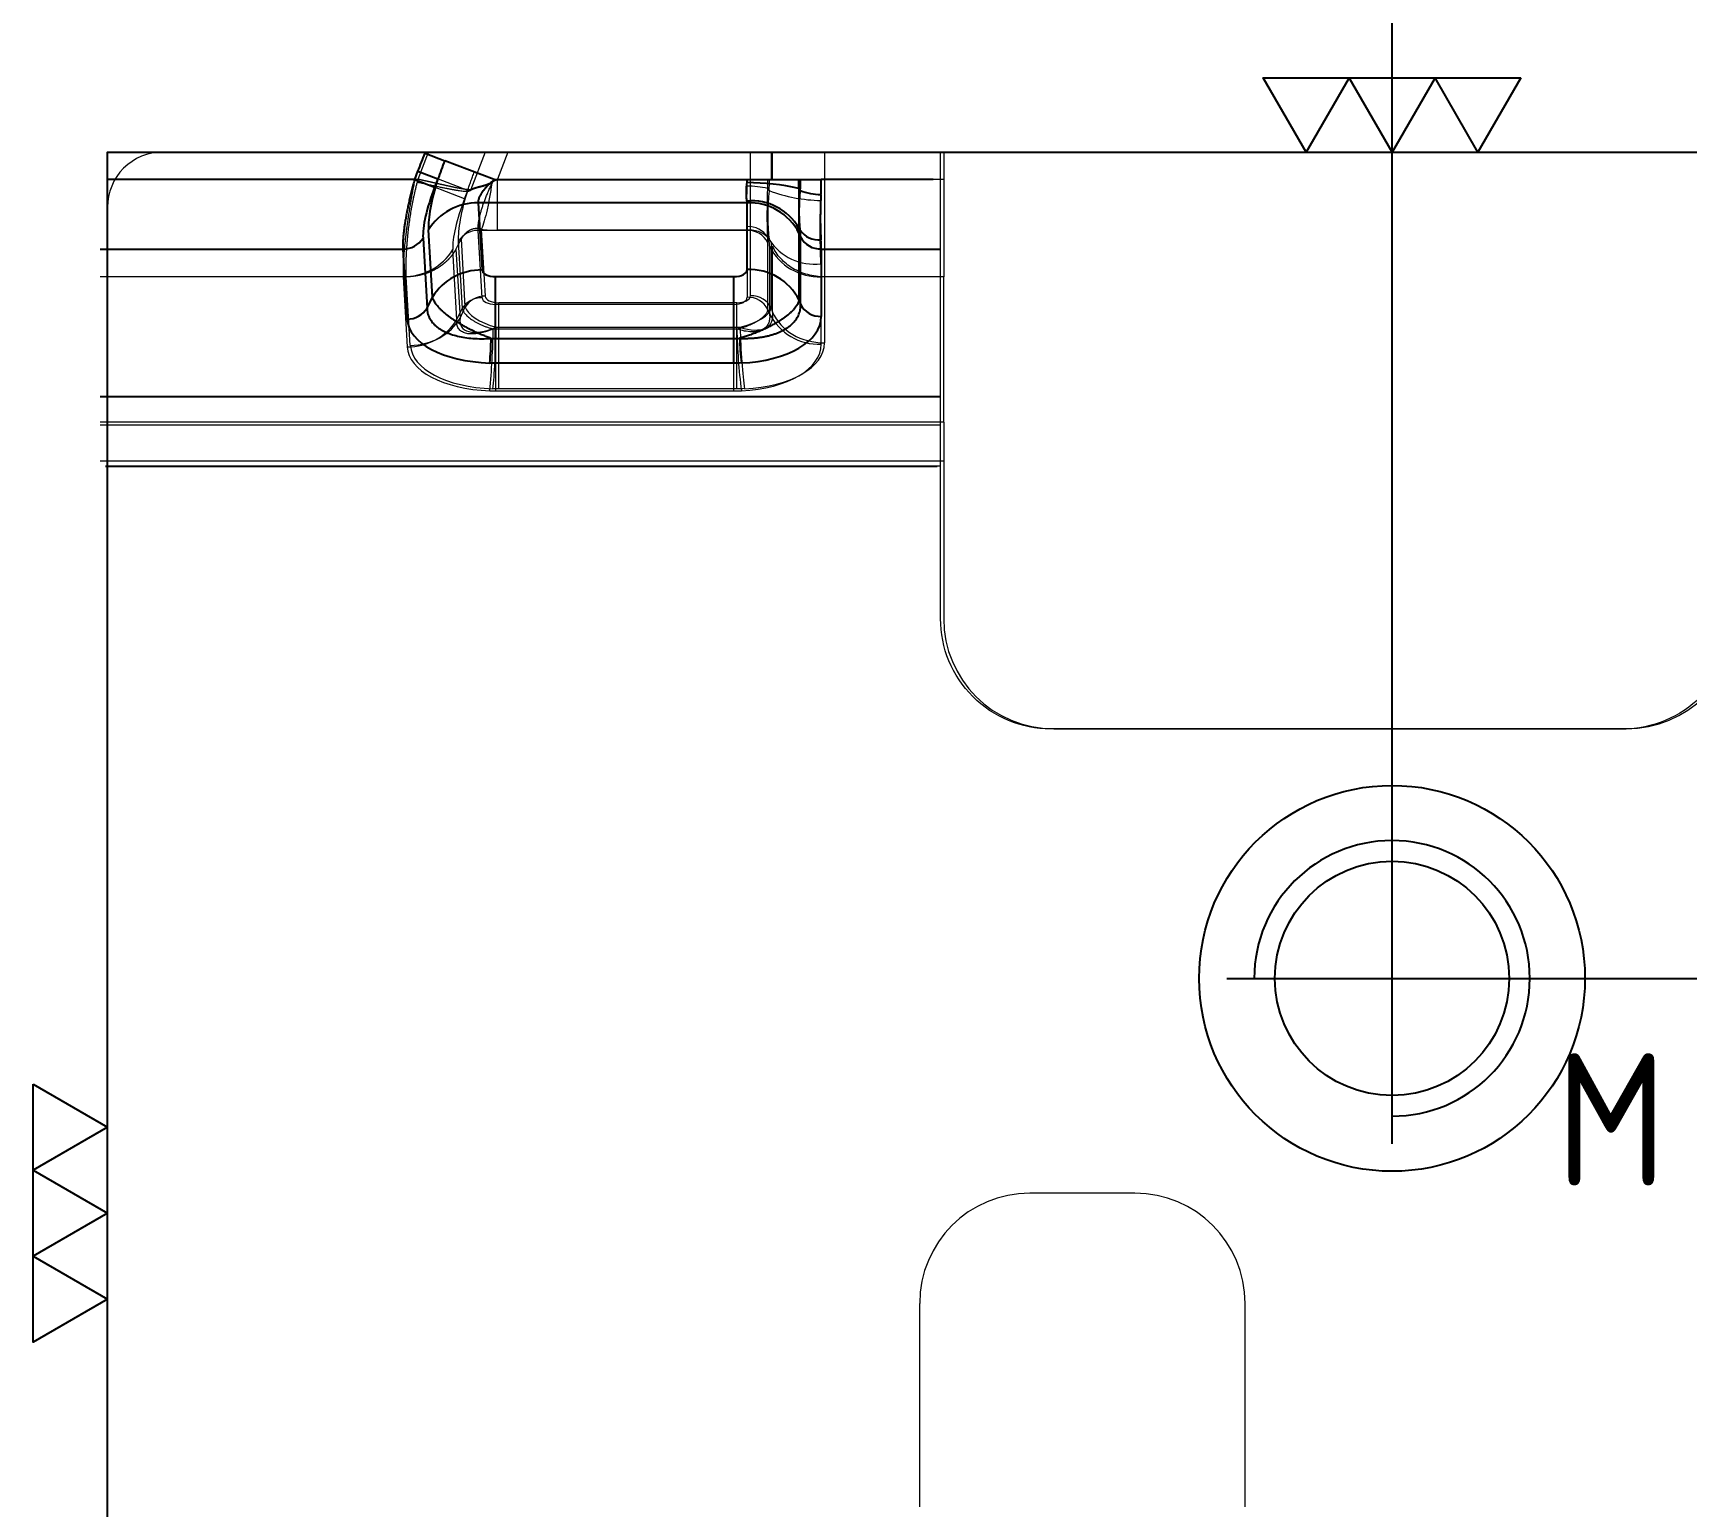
# Model space of a CAD drawing. Header units: millimetres. Extents: x 117382 to 126876, y -1151 to 1280.
# Drawn here: x 126480.3 to 126540.4, y 842.2 to 895.7 of the extents above; entities that cross this region are included whole.
import ezdxf
from ezdxf.enums import TextEntityAlignment as Align

# ---------------------------------------------------------------- set-up
doc = ezdxf.new("R2010")
doc.units = ezdxf.units.MM
doc.linetypes.add('CENTER', pattern=[0])
doc.linetypes.add('HIDDEN', pattern=[0])
for name, color, linetype in [('DIE_P', 2, 'Continuous'), ('DIM', 4, 'Continuous'), ('PRESS', 3, 'Continuous'), ('TEXT', 4, 'Continuous')]:
    doc.layers.add(name, color=color, linetype=linetype)
doc.styles.add('gbenor', font='gbenor.shx', dxfattribs={"bigfont": 'gbcbig.shx'})
doc.styles.get("Standard").update_dxf_attribs({"font": 'txt.shx', "width": 0.85, "bigfont": 'ctxt.shx'})
doc.dimstyles.new('T-2-WX', dxfattribs={"dimtxt": 2, "dimasz": 2, "dimexe": 0.5, "dimexo": 0.5, "dimgap": 0.5, "dimtad": 1, "dimtxsty": 'Standard', "dimblk": 'OPEN30', "dimcen": 0, "dimazin": 3, "dimtfac": 1, "dimtmove": 0, "dimatfit": 3, "dimldrblk": 'OPEN30', "dimlwd": -1, "dimlwe": -1})

# ---------------------------------------------------------------- blocks, each defined once
blk = doc.blocks.new('*u7590')
at = {"layer": 'DIE_P', "color": 155, "linetype": 'Continuous', "lineweight": 13}
for p, q in [((-33.455, 19.949), (-33.078, 20.929)), ((-31.025, 20.929), (-31.548, 19.568)), ((-30.204, 20.929), (-30.58, 19.949)), ((-21.401, 19.949), (-21.401, 20.929)), ((-20.649, 20.929), (-20.649, 19.949)), ((-20.592, 19.949), (-20.592, 20.929)), ((-18.713, 20.929), (-18.713, 19.949)), ((-44.72, 19.949), (-33.455, 19.949)), ((-30.58, 19.949), (-21.401, 19.949)), ((-30.58, 18.092), (-30.58, 19.949)), ((-18.707, 19.949), (-14.385, 19.949)), ((-31.165, 18.125), (-31.023, 15.704)), ((-21.401, 18.092), (-30.58, 18.092)), ((-21.401, 15.718), (-21.401, 18.092)), ((-32.083, 17.409), (-31.936, 14.904)), ((-31.744, 15.308), (-31.889, 17.776)), ((-20.649, 17.647), (-20.649, 15.273)), ((-20.592, 15.118), (-20.592, 17.514)), ((-33.885, 16.403), (-45, 16.403)), ((-33.74, 13.914), (-33.885, 16.403)), ((-18.713, 16.403), (-18.713, 14.006)), ((-14.385, 16.403), (-18.707, 16.403)), ((-31.936, 14.904), (-31.744, 15.308)), ((-30.531, 14.572), (-30.531, 15.465)), ((-30.531, 15.465), (-21.886, 15.465)), ((-21.886, 14.572), (-21.886, 15.465)), ((-20.649, 15.273), (-20.592, 15.118)), ((-30.531, 14.572), (-21.886, 14.572)), ((-30.531, 12.338), (-30.531, 14.572)), ((-21.886, 12.338), (-21.886, 14.572)), ((-21.886, 12.338), (-30.531, 12.338)), ((-14.385, 11.132), (-45, 11.132)), ((-45, 9.725), (-14.385, 9.725))]:
    blk.add_line(p, q, dxfattribs=at)
at = {"layer": 'DIE_P', "color": 2, "linetype": 'Continuous', "lineweight": 13}
for p, q in [((-14.385, 20.929), (-14.385, 19.949)), ((-14.385, 19.949), (-14.385, 16.403)), ((-14.385, 11.132), (-14.385, 16.403)), ((-14.385, 11.132), (-14.385, 9.725)), ((-14.385, 9.725), (-14.385, 4)), ((-10.385, 0), (10.385, 0)), ((-7.45, -16.844), (-11.256, -16.844)), ((-15.256, -28.23), (-15.256, -20.844)), ((-3.45, -28.23), (-3.45, -20.844))]:
    blk.add_line(p, q, dxfattribs=at)
for centre, start, end in [((-10.385, 4), 180, 270), ((10.385, 4), 270, 0), ((-11.256, -20.844), 90, 179.9999), ((-7.45, -20.844), 0, 90)]:
    blk.add_arc(centre, 4, start, end, dxfattribs=at)
at = {"layer": 'DIE_P', "color": 155, "linetype": 'Continuous', "lineweight": 13}
for centre, major_axis, ratio, start_param, end_param in [((-29.848, 21.853), (1.241, 2.03), 0.288266, 3.522333, 3.709201), ((-29.848, 19.996), (3.279, 0.609), 0.550023, 4.199741, 4.386609), ((-31.023, 15.028), (-0.799, -0.047), 0.843913, 4.663059, 5.787486), ((-30.471, 15.742), (0.552, 0.041), 0.496885, 3.134157, 4.565473), ((-21.933, 15.742), (-0.532, 0.034), 0.51772, 1.692095, 3.174254), ((-21.401, 15.042), (0.8, 0), 0.844328, 0.349066, 1.570796), ((-30.471, 15.067), (-1.272, 0.345), 0.391062, 0.197641, 1.560059), ((-21.933, 15.067), (1.281, 0.278), 0.393249, 4.751043, 6.146076), ((-22.224, 15.857), (-1.543, 1.175), 0.475633, 2.196149, 3.591182), ((-18.713, 15.695), (2, 0), 0.844328, 3.490659, 4.712389), ((-33.74, 15.603), (1.997, 0.117), 0.843913, 4.663059, 5.787486), ((-30.094, 15.857), (1.777, 1.283), 0.397014, 2.782773, 4.145191), ((-30.745, 14.031), (0.07, 1.999), 0.055221, 3.708049, 4.989094), ((-21.61, 14.033), (0.092, -1.998), 0.072326, 4.434987, 5.716031), ((-30.094, 14.168), (3.644, 0.268), 0.496885, 3.134157, 4.496575), ((-22.224, 14.168), (-3.51, 0.222), 0.51772, 1.77922, 3.174254)]:
    blk.add_ellipse(centre, major_axis=major_axis, ratio=ratio, start_param=start_param, end_param=end_param, dxfattribs=at)
for points, knots in [([(-33.885, 16.403), (-33.885, 16.409), (-33.886, 16.421), (-33.887, 16.439), (-33.888, 16.457), (-33.888, 16.476), (-33.889, 16.494), (-33.89, 16.513), (-33.89, 16.532), (-33.891, 16.552), (-33.891, 16.571), (-33.892, 16.591), (-33.892, 16.61), (-33.892, 16.63), (-33.893, 16.65), (-33.893, 16.671), (-33.893, 16.691), (-33.893, 16.712), (-33.893, 16.733), (-33.893, 16.754), (-33.893, 16.775), (-33.893, 16.796), (-33.893, 16.818), (-33.893, 16.839), (-33.892, 16.861), (-33.892, 16.883), (-33.892, 16.905), (-33.891, 16.927), (-33.891, 16.95), (-33.89, 16.972), (-33.889, 16.995), (-33.889, 17.018), (-33.888, 17.041), (-33.887, 17.064), (-33.886, 17.087), (-33.885, 17.11), (-33.884, 17.134), (-33.883, 17.157), (-33.882, 17.181), (-33.881, 17.205), (-33.88, 17.229), (-33.879, 17.253), (-33.877, 17.277), (-33.876, 17.302), (-33.875, 17.326), (-33.873, 17.351), (-33.872, 17.376), (-33.87, 17.4), (-33.869, 17.425), (-33.867, 17.45), (-33.865, 17.475), (-33.863, 17.501), (-33.861, 17.526), (-33.86, 17.551), (-33.858, 17.577), (-33.856, 17.603), (-33.853, 17.628), (-33.851, 17.654), (-33.849, 17.68), (-33.847, 17.706), (-33.845, 17.732), (-33.842, 17.758), (-33.84, 17.785), (-33.837, 17.811), (-33.835, 17.837), (-33.832, 17.864), (-33.83, 17.89), (-33.82, 17.985), (-33.802, 18.15), (-33.772, 18.387), (-33.737, 18.623), (-33.708, 18.802), (-33.686, 18.921), (-33.675, 18.982), (-33.664, 19.042), (-33.652, 19.103), (-33.64, 19.164), (-33.627, 19.226), (-33.614, 19.287), (-33.601, 19.348), (-33.588, 19.41), (-33.574, 19.471), (-33.56, 19.533), (-33.545, 19.594), (-33.531, 19.656), (-33.515, 19.717), (-33.5, 19.779), (-33.489, 19.82), (-33.484, 19.84)], [0, 0, 0, 0, 0.008007, 0.016003, 0.023989, 0.031964, 0.039929, 0.047884, 0.055829, 0.063763, 0.071687, 0.0796, 0.087504, 0.095397, 0.10328, 0.111153, 0.119015, 0.126868, 0.13471, 0.142543, 0.150365, 0.158177, 0.16598, 0.173772, 0.181554, 0.189327, 0.197089, 0.204842, 0.212585, 0.220318, 0.228041, 0.235754, 0.243458, 0.251152, 0.258836, 0.26651, 0.274175, 0.28183, 0.289476, 0.297111, 0.304738, 0.312355, 0.319962, 0.32756, 0.335148, 0.342727, 0.350296, 0.357856, 0.365407, 0.372948, 0.38048, 0.388003, 0.395516, 0.40302, 0.410515, 0.418001, 0.425478, 0.432945, 0.440404, 0.447853, 0.455293, 0.462724, 0.470147, 0.47756, 0.484964, 0.492359, 0.499746, 0.507124, 0.571365, 0.634091, 0.695324, 0.755089, 0.7704, 0.785708, 0.801014, 0.816319, 0.831622, 0.846924, 0.862226, 0.877528, 0.892831, 0.908134, 0.923439, 0.938746, 0.954055, 0.969367, 0.984682, 1, 1, 1, 1]), ([(-33.484, 19.84), (-33.482, 19.85), (-33.477, 19.868), (-33.469, 19.896), (-33.462, 19.923), (-33.457, 19.94), (-33.454, 19.949)], [0, 0, 0, 0, 0.258096, 0.510787, 0.758084, 1, 1, 1, 1]), ([(-33.455, 19.949), (-33.449, 19.948), (-33.438, 19.946), (-33.42, 19.942), (-33.403, 19.938), (-33.386, 19.934), (-33.368, 19.93), (-33.351, 19.926), (-33.333, 19.923), (-33.316, 19.919), (-33.299, 19.915), (-33.281, 19.911), (-33.263, 19.907), (-33.246, 19.903), (-33.228, 19.899), (-33.211, 19.895), (-33.193, 19.891), (-33.175, 19.887), (-33.158, 19.883), (-33.14, 19.88), (-33.122, 19.876), (-33.104, 19.872), (-33.087, 19.868), (-33.069, 19.864), (-33.051, 19.86), (-33.033, 19.856), (-33.016, 19.852), (-32.998, 19.848), (-32.98, 19.844), (-32.962, 19.84), (-32.945, 19.836), (-32.927, 19.832), (-32.909, 19.828), (-32.891, 19.824), (-32.874, 19.82), (-32.856, 19.816), (-32.838, 19.812), (-32.821, 19.808), (-32.803, 19.804), (-32.785, 19.8), (-32.768, 19.796), (-32.75, 19.792), (-32.732, 19.788), (-32.715, 19.784), (-32.697, 19.78), (-32.68, 19.776), (-32.662, 19.772), (-32.645, 19.768), (-32.627, 19.764), (-32.61, 19.76), (-32.593, 19.756), (-32.576, 19.753), (-32.558, 19.749), (-32.541, 19.745), (-32.524, 19.741), (-32.507, 19.737), (-32.49, 19.733), (-32.473, 19.73), (-32.456, 19.726), (-32.439, 19.722), (-32.422, 19.719), (-32.406, 19.715), (-32.389, 19.711), (-32.372, 19.708), (-32.356, 19.704), (-32.339, 19.7), (-32.323, 19.697), (-32.307, 19.693), (-32.29, 19.69), (-32.274, 19.687), (-32.258, 19.683), (-32.242, 19.68), (-32.226, 19.676), (-32.211, 19.673), (-32.195, 19.67), (-32.179, 19.666), (-32.164, 19.663), (-32.148, 19.66), (-32.133, 19.657), (-32.118, 19.654), (-32.103, 19.651), (-32.088, 19.648), (-32.073, 19.645), (-32.058, 19.642), (-32.044, 19.639), (-32.029, 19.636), (-32.015, 19.633), (-32, 19.63), (-31.986, 19.628), (-31.972, 19.625), (-31.958, 19.622), (-31.945, 19.62), (-31.931, 19.617), (-31.917, 19.615), (-31.904, 19.612), (-31.891, 19.61), (-31.878, 19.608), (-31.865, 19.605), (-31.852, 19.603), (-31.84, 19.601), (-31.827, 19.599), (-31.815, 19.597), (-31.803, 19.595), (-31.791, 19.593), (-31.779, 19.591), (-31.767, 19.59), (-31.756, 19.588), (-31.745, 19.586), (-31.733, 19.585), (-31.722, 19.583), (-31.712, 19.582), (-31.701, 19.58), (-31.691, 19.579), (-31.681, 19.578), (-31.67, 19.576), (-31.661, 19.575), (-31.651, 19.574), (-31.642, 19.573), (-31.632, 19.572), (-31.623, 19.572), (-31.617, 19.571), (-31.614, 19.571)], [0, 0, 0, 0, 0.00738, 0.014776, 0.022191, 0.029622, 0.037071, 0.044537, 0.05202, 0.059521, 0.067039, 0.074574, 0.082127, 0.089697, 0.097284, 0.104889, 0.112511, 0.12015, 0.127807, 0.135481, 0.143172, 0.15088, 0.158606, 0.16635, 0.17411, 0.181888, 0.189683, 0.197496, 0.205326, 0.213173, 0.221038, 0.22892, 0.236819, 0.244735, 0.252669, 0.260621, 0.268589, 0.276575, 0.284579, 0.292599, 0.300638, 0.308693, 0.316766, 0.324856, 0.332963, 0.341088, 0.34923, 0.35739, 0.365567, 0.373761, 0.381973, 0.390202, 0.398448, 0.406712, 0.414993, 0.423292, 0.431608, 0.439941, 0.448292, 0.45666, 0.465045, 0.473448, 0.481868, 0.490305, 0.49876, 0.507232, 0.515722, 0.524229, 0.532754, 0.541295, 0.549855, 0.558431, 0.567025, 0.575636, 0.584265, 0.592911, 0.601575, 0.610256, 0.618954, 0.62767, 0.636403, 0.645153, 0.653921, 0.662706, 0.671509, 0.680329, 0.689167, 0.698021, 0.706894, 0.715783, 0.724691, 0.733615, 0.742557, 0.751516, 0.760493, 0.769487, 0.778499, 0.787528, 0.796574, 0.805638, 0.814719, 0.823817, 0.832933, 0.842067, 0.851218, 0.860386, 0.869572, 0.878775, 0.887995, 0.897233, 0.906488, 0.915761, 0.925051, 0.934359, 0.943684, 0.953026, 0.962386, 0.971764, 0.981158, 0.99057, 1, 1, 1, 1]), ([(-31.524, 19.583), (-31.52, 19.585), (-31.511, 19.59), (-31.497, 19.598), (-31.481, 19.605), (-31.465, 19.612), (-31.449, 19.619), (-31.431, 19.625), (-31.413, 19.632), (-31.393, 19.639), (-31.373, 19.645), (-31.353, 19.652), (-31.331, 19.658), (-31.309, 19.664), (-31.286, 19.67), (-31.263, 19.676), (-31.242, 19.681), (-31.226, 19.685), (-31.213, 19.689), (-31.2, 19.692), (-31.186, 19.696), (-31.173, 19.699), (-31.16, 19.703), (-31.146, 19.707), (-31.132, 19.71), (-31.118, 19.714), (-31.104, 19.719), (-31.09, 19.723), (-31.076, 19.727), (-31.061, 19.732), (-31.047, 19.736), (-31.032, 19.741), (-31.017, 19.746), (-31.002, 19.751), (-30.987, 19.756), (-30.972, 19.761), (-30.957, 19.766), (-30.942, 19.772), (-30.927, 19.778), (-30.912, 19.783), (-30.896, 19.789), (-30.881, 19.795), (-30.865, 19.801), (-30.849, 19.808), (-30.834, 19.814), (-30.818, 19.821), (-30.802, 19.827), (-30.792, 19.832), (-30.786, 19.834)], [0, 0, 0, 0, 0.030642, 0.061359, 0.092152, 0.123021, 0.153968, 0.184994, 0.216099, 0.247285, 0.278552, 0.309901, 0.341334, 0.372851, 0.404452, 0.43614, 0.467914, 0.484399, 0.500914, 0.517462, 0.534043, 0.55066, 0.567313, 0.584005, 0.600737, 0.61751, 0.634327, 0.651188, 0.668095, 0.68505, 0.702053, 0.719108, 0.736214, 0.753374, 0.770588, 0.787859, 0.805188, 0.822576, 0.840024, 0.857534, 0.875107, 0.892745, 0.910449, 0.92822, 0.946059, 0.963968, 0.981948, 1, 1, 1, 1]), ([(-31.617, 19.514), (-31.616, 19.523), (-31.615, 19.532), (-31.614, 19.551), (-31.614, 19.561), (-31.615, 19.571)], [0, 0, 0, 0, 0.5, 0.5, 1, 1, 1, 1]), ([(-31.531, 19.56), (-31.529, 19.565), (-31.528, 19.57), (-31.526, 19.579), (-31.524, 19.582), (-31.523, 19.586)], [0, 0, 0, 0, 0.59355, 0.59355, 1, 1, 1, 1]), ([(-30.789, 19.787), (-30.811, 19.619), (-30.836, 19.453), (-30.892, 19.133), (-30.922, 18.979), (-30.987, 18.692), (-31.022, 18.558), (-31.092, 18.319), (-31.128, 18.214), (-31.165, 18.125)], [0, 0, 0, 0, 0.25, 0.25, 0.5, 0.5, 0.75, 0.75, 1, 1, 1, 1]), ([(-31.165, 18.125), (-31.169, 18.126), (-31.177, 18.129), (-31.19, 18.132), (-31.202, 18.136), (-31.215, 18.139), (-31.227, 18.141), (-31.239, 18.144), (-31.251, 18.146), (-31.263, 18.148), (-31.275, 18.149), (-31.286, 18.151), (-31.298, 18.152), (-31.309, 18.152), (-31.321, 18.153), (-31.332, 18.153), (-31.343, 18.153), (-31.354, 18.153), (-31.376, 18.152), (-31.41, 18.149), (-31.458, 18.14), (-31.506, 18.125), (-31.542, 18.111), (-31.568, 18.099), (-31.583, 18.091), (-31.598, 18.083), (-31.614, 18.074), (-31.629, 18.065), (-31.645, 18.054), (-31.661, 18.043), (-31.677, 18.032), (-31.693, 18.019), (-31.71, 18.006), (-31.726, 17.991), (-31.742, 17.976), (-31.758, 17.96), (-31.774, 17.944), (-31.789, 17.926), (-31.805, 17.907), (-31.82, 17.888), (-31.835, 17.867), (-31.849, 17.846), (-31.863, 17.824), (-31.876, 17.801), (-31.884, 17.785), (-31.889, 17.776)], [0, 0, 0, 0, 0.015826, 0.031417, 0.046774, 0.061901, 0.0768, 0.091472, 0.105921, 0.120149, 0.13416, 0.147955, 0.161537, 0.174911, 0.18808, 0.201047, 0.213815, 0.226389, 0.238772, 0.291346, 0.34573, 0.402187, 0.460953, 0.478973, 0.497592, 0.516813, 0.536641, 0.557078, 0.578129, 0.599795, 0.622079, 0.644983, 0.66851, 0.692662, 0.71744, 0.742847, 0.768883, 0.79555, 0.82285, 0.850784, 0.879353, 0.908558, 0.9384, 0.968881, 1, 1, 1, 1]), ([(-32.083, 17.409), (-32.087, 17.403), (-32.094, 17.39), (-32.104, 17.371), (-32.116, 17.352), (-32.127, 17.333), (-32.139, 17.315), (-32.15, 17.296), (-32.163, 17.278), (-32.175, 17.26), (-32.187, 17.242), (-32.2, 17.224), (-32.213, 17.206), (-32.227, 17.188), (-32.24, 17.171), (-32.254, 17.154), (-32.268, 17.137), (-32.282, 17.12), (-32.297, 17.103), (-32.311, 17.086), (-32.326, 17.07), (-32.341, 17.053), (-32.356, 17.037), (-32.372, 17.021), (-32.388, 17.005), (-32.404, 16.99), (-32.42, 16.974), (-32.436, 16.959), (-32.452, 16.944), (-32.469, 16.929), (-32.486, 16.914), (-32.503, 16.9), (-32.52, 16.885), (-32.538, 16.871), (-32.555, 16.857), (-32.573, 16.843), (-32.591, 16.83), (-32.609, 16.816), (-32.627, 16.803), (-32.646, 16.79), (-32.664, 16.777), (-32.683, 16.765), (-32.702, 16.752), (-32.721, 16.74), (-32.74, 16.728), (-32.76, 16.716), (-32.779, 16.705), (-32.799, 16.693), (-32.818, 16.682), (-32.838, 16.671), (-32.858, 16.66), (-32.878, 16.65), (-32.899, 16.64), (-32.919, 16.629), (-32.939, 16.62), (-32.96, 16.61), (-32.981, 16.6), (-33.002, 16.591), (-33.022, 16.582), (-33.043, 16.573), (-33.065, 16.565), (-33.086, 16.556), (-33.107, 16.548), (-33.128, 16.54), (-33.15, 16.532), (-33.171, 16.525), (-33.193, 16.518), (-33.215, 16.511), (-33.237, 16.504), (-33.258, 16.497), (-33.28, 16.491), (-33.302, 16.485), (-33.324, 16.479), (-33.346, 16.473), (-33.369, 16.467), (-33.391, 16.462), (-33.413, 16.457), (-33.435, 16.452), (-33.458, 16.448), (-33.48, 16.443), (-33.502, 16.439), (-33.525, 16.435), (-33.547, 16.432), (-33.57, 16.428), (-33.592, 16.425), (-33.615, 16.422), (-33.637, 16.419), (-33.66, 16.416), (-33.682, 16.414), (-33.705, 16.412), (-33.727, 16.41), (-33.75, 16.408), (-33.773, 16.407), (-33.795, 16.406), (-33.818, 16.405), (-33.84, 16.404), (-33.863, 16.403), (-33.878, 16.403), (-33.885, 16.403)], [0, 0, 0, 0, 0.010824, 0.02164, 0.032447, 0.043245, 0.054034, 0.064815, 0.075587, 0.086351, 0.097106, 0.107852, 0.11859, 0.129319, 0.140039, 0.150751, 0.161454, 0.172149, 0.182835, 0.193512, 0.204181, 0.214841, 0.225492, 0.236135, 0.246769, 0.257395, 0.268012, 0.27862, 0.28922, 0.299811, 0.310394, 0.320968, 0.331533, 0.34209, 0.352638, 0.363178, 0.373709, 0.384231, 0.394745, 0.405251, 0.415748, 0.426236, 0.436716, 0.447187, 0.457649, 0.468103, 0.478549, 0.488986, 0.499414, 0.509834, 0.520245, 0.530648, 0.541042, 0.551428, 0.561805, 0.572174, 0.582534, 0.592886, 0.603229, 0.613564, 0.62389, 0.634207, 0.644516, 0.654817, 0.665109, 0.675393, 0.685668, 0.695934, 0.706192, 0.716442, 0.726683, 0.736916, 0.74714, 0.757356, 0.767563, 0.777762, 0.787952, 0.798134, 0.808308, 0.818473, 0.828629, 0.838777, 0.848917, 0.859048, 0.869171, 0.879285, 0.889391, 0.899488, 0.909577, 0.919658, 0.92973, 0.939794, 0.949849, 0.959896, 0.969935, 0.979965, 0.989987, 1, 1, 1, 1])]:
    blk.add_open_spline(points, degree=3, knots=knots, dxfattribs=at)
at = {"layer": 'DIE_P', "color": 2, "linetype": 'Continuous', "lineweight": 13}
for points, knots in [([(-33.484, 19.84), (-33.43, 19.828), (-33.376, 19.816), (-33.269, 19.793), (-33.217, 19.782), (-33.114, 19.759), (-33.063, 19.748), (-32.964, 19.726), (-32.914, 19.715), (-32.818, 19.695), (-32.771, 19.685), (-32.68, 19.666), (-32.635, 19.656), (-32.57, 19.643), (-32.549, 19.639), (-32.506, 19.63), (-32.464, 19.622), (-32.422, 19.614), (-32.38, 19.606), (-32.359, 19.602), (-32.298, 19.59), (-32.259, 19.583), (-32.202, 19.573), (-32.183, 19.57), (-32.156, 19.565), (-32.147, 19.563), (-32.129, 19.56), (-32.12, 19.559), (-32.094, 19.554), (-32.076, 19.551), (-32.042, 19.545), (-32.025, 19.543), (-31.975, 19.535), (-31.943, 19.531), (-31.882, 19.523), (-31.853, 19.519), (-31.798, 19.514), (-31.772, 19.511), (-31.722, 19.509), (-31.699, 19.508), (-31.667, 19.509), (-31.656, 19.509), (-31.641, 19.51), (-31.636, 19.511), (-31.629, 19.512), (-31.625, 19.512), (-31.621, 19.513), (-31.619, 19.514), (-31.618, 19.514), (-31.617, 19.514), (-31.617, 19.514), (-31.617, 19.514), (-31.617, 19.514), (-31.617, 19.514), (-31.617, 19.514)], [0, 0, 0, 0, 0.0625, 0.0625, 0.125, 0.125, 0.1875, 0.1875, 0.25, 0.25, 0.3125, 0.3125, 0.375, 0.375, 0.40625, 0.40625, 0.4375, 0.46875, 0.46875, 0.5, 0.5, 0.5625, 0.5625, 0.59375, 0.59375, 0.609375, 0.609375, 0.625, 0.625, 0.65625, 0.65625, 0.6875, 0.6875, 0.75, 0.75, 0.8125, 0.8125, 0.875, 0.875, 0.9375, 0.9375, 0.96875, 0.96875, 0.984375, 0.984375, 0.992188, 0.996094, 0.998047, 0.999023, 0.999512, 0.999756, 0.999878, 0.999878, 1, 1, 1, 1]), ([(-21.401, 19.949), (-21.32, 19.949), (-21.238, 19.949), (-21.083, 19.949), (-21.009, 19.949), (-20.876, 19.949), (-20.816, 19.949), (-20.717, 19.949), (-20.677, 19.949), (-20.649, 19.949)], [0, 0, 0, 0, 0.25, 0.25, 0.5, 0.5, 0.75, 0.75, 1, 1, 1, 1]), ([(-21.401, 18.092), (-21.401, 18.19), (-21.401, 18.309), (-21.401, 18.578), (-21.401, 18.728), (-21.401, 19.051), (-21.401, 19.224), (-21.401, 19.581), (-21.401, 19.765), (-21.401, 19.949)], [0, 0, 0, 0, 0.25, 0.25, 0.5, 0.5, 0.75, 0.75, 1, 1, 1, 1]), ([(-20.592, 19.949), (-20.557, 19.949), (-20.515, 19.949), (-20.417, 19.949), (-20.361, 19.949), (-20.237, 19.949), (-20.169, 19.949), (-20.022, 19.949), (-19.943, 19.949), (-19.776, 19.949), (-19.688, 19.949), (-19.506, 19.949), (-19.411, 19.949), (-19.217, 19.949), (-19.117, 19.949), (-18.916, 19.949), (-18.814, 19.949), (-18.713, 19.949)], [0, 0, 0, 0, 0.125, 0.125, 0.25, 0.25, 0.375, 0.375, 0.5, 0.5, 0.625, 0.625, 0.75, 0.75, 0.875, 0.875, 1, 1, 1, 1]), ([(-18.707, 19.949), (-18.707, 19.773), (-18.707, 19.597), (-18.707, 19.248), (-18.707, 19.075), (-18.707, 18.734), (-18.707, 18.567), (-18.707, 18.24), (-18.707, 18.08), (-18.707, 17.772), (-18.707, 17.623), (-18.707, 17.338), (-18.707, 17.202), (-18.707, 16.946), (-18.707, 16.825), (-18.707, 16.601), (-18.707, 16.497), (-18.707, 16.403)], [0, 0, 0, 0, 0.125, 0.125, 0.25, 0.25, 0.375, 0.375, 0.5, 0.5, 0.625, 0.625, 0.75, 0.75, 0.875, 0.875, 1, 1, 1, 1]), ([(-31.617, 19.514), (-31.602, 19.517), (-31.581, 19.525), (-31.566, 19.535), (-31.553, 19.547), (-31.543, 19.555), (-31.537, 19.557), (-31.531, 19.56)], [0, 0, 0, 0, 0.25, 0.25, 0.5, 0.5, 1, 1, 1, 1]), ([(-31.614, 19.571), (-31.612, 19.571), (-31.606, 19.57), (-31.598, 19.57), (-31.591, 19.569), (-31.583, 19.569), (-31.576, 19.568), (-31.569, 19.568), (-31.562, 19.568), (-31.555, 19.568), (-31.55, 19.568), (-31.548, 19.568)], [0, 0, 0, 0, 0.110351, 0.220892, 0.331623, 0.442544, 0.553655, 0.664956, 0.776447, 0.888129, 1, 1, 1, 1]), ([(-31.548, 19.568), (-31.546, 19.569), (-31.543, 19.572), (-31.537, 19.575), (-31.531, 19.579), (-31.526, 19.582), (-31.524, 19.583)], [0, 0, 0, 0, 0.249561, 0.499413, 0.749559, 1, 1, 1, 1]), ([(-31.531, 19.56), (-31.527, 19.562), (-31.522, 19.564), (-31.513, 19.569), (-31.509, 19.571), (-31.499, 19.575), (-31.494, 19.577), (-31.484, 19.582), (-31.479, 19.584), (-31.463, 19.59), (-31.452, 19.594), (-31.429, 19.603), (-31.417, 19.607), (-31.392, 19.614), (-31.379, 19.618), (-31.352, 19.626), (-31.339, 19.63), (-31.31, 19.638), (-31.296, 19.642), (-31.266, 19.65), (-31.25, 19.654), (-31.219, 19.662), (-31.203, 19.666), (-31.17, 19.674), (-31.153, 19.678), (-31.119, 19.687), (-31.101, 19.692), (-31.065, 19.702), (-31.047, 19.707), (-30.991, 19.723), (-30.952, 19.734), (-30.893, 19.752), (-30.872, 19.759), (-30.831, 19.772), (-30.81, 19.78), (-30.789, 19.787)], [0, 0, 0, 0, 0.03125, 0.03125, 0.0625, 0.0625, 0.09375, 0.09375, 0.125, 0.125, 0.1875, 0.1875, 0.25, 0.25, 0.3125, 0.3125, 0.375, 0.375, 0.4375, 0.4375, 0.5, 0.5, 0.5625, 0.5625, 0.625, 0.625, 0.6875, 0.6875, 0.75, 0.75, 0.875, 0.875, 0.9375, 0.9375, 1, 1, 1, 1]), ([(-20.649, 17.647), (-20.677, 17.712), (-20.717, 17.773), (-20.816, 17.882), (-20.876, 17.93), (-21.009, 18.009), (-21.083, 18.04), (-21.238, 18.081), (-21.32, 18.092), (-21.401, 18.092)], [0, 0, 0, 0, 0.25, 0.25, 0.5, 0.5, 0.75, 0.75, 1, 1, 1, 1]), ([(-18.713, 16.403), (-18.814, 16.403), (-18.916, 16.41), (-19.117, 16.436), (-19.217, 16.455), (-19.411, 16.507), (-19.506, 16.539), (-19.688, 16.615), (-19.776, 16.659), (-19.943, 16.758), (-20.022, 16.812), (-20.169, 16.931), (-20.237, 16.996), (-20.361, 17.132), (-20.417, 17.204), (-20.515, 17.355), (-20.557, 17.433), (-20.592, 17.514)], [0, 0, 0, 0, 0.125, 0.125, 0.25, 0.25, 0.375, 0.375, 0.5, 0.5, 0.625, 0.625, 0.75, 0.75, 0.875, 0.875, 1, 1, 1, 1])]:
    blk.add_open_spline(points, degree=3, knots=knots, dxfattribs=at)
at = {"layer": 'DIE_P', "color": 155, "linetype": 'Continuous', "lineweight": 13}
for points, degree in [([(-30.783, 19.836), (-30.785, 19.82), (-30.787, 19.804), (-30.789, 19.787)], 3), ([(-31.889, 17.776), (-32.083, 17.409)], 1), ([(-30.619, 14.573), (-30.59, 14.572), (-30.561, 14.572), (-30.531, 14.572)], 3), ([(-21.886, 14.572), (-21.849, 14.572), (-21.812, 14.572), (-21.774, 14.574)], 3), ([(-30.531, 12.338), (-30.602, 12.338), (-30.673, 12.34), (-30.745, 12.342)], 3), ([(-21.61, 12.345), (-21.702, 12.341), (-21.794, 12.338), (-21.886, 12.338)], 3)]:
    blk.add_open_spline(points, degree=degree, dxfattribs=at)
blk = doc.blocks.new('*D7668')
at = {"layer": 'Defpoints', "color": 0}
for p in [(126529.65, 861.389), (126582.535, 861.389), (126483.035, 814.369)]:
    blk.add_point(p, dxfattribs=at)
at = {"layer": 'DIM', "color": 0}
blk.add_line((126530.15, 861.389), (126589.835, 861.389), dxfattribs=at)
at = {"layer": 'DIM', "color": 0, "insert": (126586.435, 863.08), "char_height": 2, "attachment_point": 5}
blk.add_mtext('47,02', dxfattribs=at)
blk = doc.blocks.new('_Open30')
blk = doc.blocks.new('*D7669')
at = {"layer": 'Defpoints', "color": 0}
for p in [(126572.535, 891.369), (126582.535, 891.369), (126483.035, 814.369)]:
    blk.add_point(p, dxfattribs=at)
at = {"layer": 'DIM', "color": 0}
blk.add_line((126573.035, 891.369), (126585.788, 891.369), dxfattribs=at)
at = {"layer": 'DIM', "color": 0, "insert": (126584.411, 892.869), "char_height": 2, "attachment_point": 5}
blk.add_mtext('77', dxfattribs=at)
blk = doc.blocks.new('*D7674')
at = {"layer": 'Defpoints', "color": 0}
for p in [(126572.535, 901.369), (126572.535, 891.369), (126483.035, 814.369)]:
    blk.add_point(p, dxfattribs=at)
at = {"layer": 'DIM', "color": 0}
blk.add_line((126572.535, 891.869), (126572.535, 907.05), dxfattribs=at)
at = {"layer": 'DIM', "color": 0, "insert": (126570.845, 904.46), "char_height": 2, "attachment_point": 5, "rotation": 90}
blk.add_mtext('89,5', dxfattribs=at)
blk = doc.blocks.new('*D7675')
at = {"layer": 'Defpoints', "color": 0}
for p in [(126529.65, 901.369), (126529.65, 861.389), (126483.035, 814.369)]:
    blk.add_point(p, dxfattribs=at)
at = {"layer": 'DIM', "color": 0}
for p, q in [((126529.65, 897.369), (126529.65, 908.669)), ((126529.65, 893.369), (126529.65, 897.369)), ((126529.65, 861.889), (126529.65, 893.369))]:
    blk.add_line(p, q, dxfattribs=at)
at = {"layer": 'DIM', "color": 0, "insert": (126527.96, 905.269), "char_height": 2, "attachment_point": 5, "rotation": 90}
blk.add_mtext('46,62', dxfattribs=at)

msp = doc.modelspace()

# ---------------------------------------------------------------- linework, layer by layer
at = {"layer": 'DIE_P', "lineweight": 25}
for p, q in [((126494.558, 891.332), (126495.273, 891.057)), ((126494.186, 890.369), (126494.303, 890.672)), ((126494.303, 890.672), (126495.024, 890.395)), ((126497.062, 890.369), (126495.273, 891.057)), ((126494.186, 890.369), (126483.034, 890.369)), ((126494.186, 890.369), (126494.908, 890.092)), ((126495.024, 890.395), (126494.908, 890.092)), ((126497.062, 890.369), (126506.249, 890.369)), ((126506.249, 890.369), (126508.129, 890.369)), ((126508.123, 890.05), (126508.173, 889.974)), ((126508.186, 890.369), (126508.938, 890.369)), ((126512.998, 890.369), (126508.938, 890.369)), ((126496.487, 889.531), (126496.628, 887.092)), ((126506.249, 889.531), (126496.487, 889.531)), ((126506.249, 887.107), (126506.249, 889.531)), ((126494.486, 888.247), (126494.632, 885.706)), ((126494.824, 886.108), (126494.684, 888.547)), ((126508.173, 888.54), (126508.123, 888.616)), ((126508.129, 888.427), (126508.129, 886.003)), ((126508.186, 885.848), (126508.186, 888.295)), ((126482.766, 887.853), (126493.765, 887.853)), ((126493.911, 885.312), (126493.765, 887.853)), ((126508.938, 887.853), (126508.938, 885.406)), ((126508.938, 887.853), (126513.265, 887.853)), ((126497.119, 884.608), (126497.119, 886.85)), ((126497.119, 886.85), (126505.764, 886.85)), ((126505.764, 884.608), (126505.764, 886.85)), ((126494.632, 885.706), (126494.824, 886.108)), ((126508.129, 886.003), (126508.186, 885.848)), ((126497.119, 883.711), (126497.119, 884.608)), ((126497.119, 884.608), (126505.764, 884.608)), ((126505.764, 883.711), (126505.764, 884.608)), ((126505.764, 883.711), (126497.119, 883.711)), ((126513.265, 882.484), (126482.766, 882.484)), ((126482.961, 879.968), (126513.138, 879.968))]:
    msp.add_line(p, q, dxfattribs=at)
at = {"layer": 'DIE_P', "lineweight": 18}
for p, q in [((126496.347, 890.645), (126494.558, 891.332)), ((126494.303, 890.672), (126494.186, 890.369)), ((126496.106, 889.979), (126494.303, 890.672)), ((126496.347, 890.645), (126497.062, 890.369)), ((126484.034, 890.369), (126494.186, 890.369)), ((126495.99, 889.676), (126494.186, 890.369)), ((126497.062, 890.369), (126506.249, 890.369)), ((126506.249, 890.369), (126507.001, 890.369)), ((126506.995, 890.05), (126507.045, 889.974)), ((126508.938, 890.369), (126507.058, 890.369)), ((126495.99, 889.676), (126496.106, 889.979)), ((126496.628, 886.086), (126496.487, 888.524)), ((126506.249, 888.524), (126496.487, 888.524)), ((126506.249, 888.524), (126506.249, 886.1)), ((126507.045, 888.196), (126506.995, 888.271)), ((126495.714, 885.29), (126495.568, 887.831)), ((126495.766, 888.131), (126495.906, 885.692)), ((126507.001, 885.659), (126507.001, 888.083)), ((126507.058, 887.951), (126507.058, 885.504)), ((126493.215, 886.847), (126482.766, 886.847)), ((126493.765, 886.847), (126493.215, 886.847)), ((126493.765, 886.847), (126493.911, 884.306)), ((126508.938, 884.4), (126508.938, 886.847)), ((126513.265, 886.847), (126508.938, 886.847)), ((126497.119, 884.946), (126497.119, 885.843)), ((126505.764, 885.843), (126497.119, 885.843)), ((126505.764, 884.946), (126505.764, 885.843)), ((126495.714, 885.29), (126495.906, 885.692)), ((126507.001, 885.659), (126507.058, 885.504)), ((126497.119, 884.946), (126497.119, 882.704)), ((126505.764, 884.946), (126497.119, 884.946)), ((126505.764, 882.704), (126505.764, 884.946)), ((126497.119, 882.704), (126505.764, 882.704)), ((126482.766, 881.478), (126513.254, 881.478)), ((126513.265, 879.968), (126482.961, 879.968))]:
    msp.add_line(p, q, dxfattribs=at)
at = {"layer": 'DIE_P', "linetype": 'CENTER'}
for p, q in [((126529.65, 855.389), (126529.65, 867.389)), ((126523.65, 861.389), (126535.65, 861.389))]:
    msp.add_line(p, q, dxfattribs=at)
at = {"layer": 'DIE_P', "color": 1, "linetype": 'Continuous', "lineweight": 15}
msp.add_lwpolyline([(126570.535, 891.369), (126485.036, 891.369, 0.414214), (126483.036, 889.369), (126483.036, 817.369, 0.414214), (126486.036, 814.369), (126565.121, 814.369, 0.198912), (126567.242, 815.248), (126571.657, 819.662, 0.198912), (126572.535, 821.784), (126572.535, 889.369, 0.414214)], format="xyb", close=True, dxfattribs=at)
at = {"layer": 'DIE_P', "linetype": 'Continuous', "lineweight": 15}
msp.add_lwpolyline([(126542.035, 891.369), (126542.035, 874.441, -0.414214), (126538.035, 870.441), (126517.265, 870.441, -0.414214), (126513.265, 874.441), (126513.265, 891.369)], format="xyb", dxfattribs=at)
at = {"layer": 'DIE_P', "linetype": 'Continuous'}
msp.add_circle((126529.65, 861.389), 7, dxfattribs=at)
at = {"layer": 'DIE_P'}
msp.add_circle((126529.65, 861.389), 4.25, dxfattribs=at)
at = {"layer": 'DIE_P', "lineweight": 25}
for centre, radius, start, end in [((126506.171, 881.237), 9.026, 77.51616, 89.54456), ((126496.461, 887.435), 2.096, 89.28592, 147.95894), ((126506.41, 887.62), 1.98, 30.16973, 94.8453), ((126506.332, 887.52), 2.012, 26.79032, 92.36306), ((126508.96, 892.051), 2.221, 249.25628, 269.10265), ((126493.775, 888.692), 0.839, 269.28592, 327.95894), ((126508.832, 888.967), 0.785, 212.95867, 276.82268), ((126508.905, 888.658), 0.805, 206.7905, 272.36271), ((126496.601, 884.996), 2.096, 89.28592, 147.95894), ((126506.332, 885.096), 2.012, 26.79032, 92.36306), ((126508.905, 886.211), 0.805, 206.79032, 272.36306), ((126493.921, 886.151), 0.839, 269.28592, 327.95894), ((126486.431, 884.75), 10.526, 354.35376, 359.2395), ((126514.024, 884.753), 8.05, 180.99944, 187.39151)]:
    msp.add_arc(centre, radius, start, end, dxfattribs=at)
at = {"layer": 'DIE_P', "lineweight": 18}
for centre, radius, start, end in [((126506.214, 886.525), 3.61, 77.51616, 89.54456), ((126509.012, 895.166), 5.552, 249.25628, 269.10265), ((126496.477, 887.686), 0.839, 89.28592, 147.95894), ((126506.31, 887.873), 0.792, 30.16973, 94.8453), ((126506.283, 887.72), 0.805, 26.79032, 92.36306), ((126493.791, 888.943), 2.096, 269.28592, 327.95894), ((126508.692, 889.263), 1.962, 212.95867, 276.82268), ((126508.855, 888.858), 2.012, 206.79032, 272.36306), ((126496.617, 885.247), 0.839, 89.28592, 147.95894), ((126506.283, 885.296), 0.805, 26.79032, 92.36306), ((126493.937, 886.402), 2.096, 269.28592, 327.95894), ((126508.855, 886.411), 2.012, 206.79032, 272.36306), ((126470.719, 885.297), 26.315, 354.35376, 359.2395), ((126525.999, 885.3), 20.126, 180.99944, 187.39151)]:
    msp.add_arc(centre, radius, start, end, dxfattribs=at)
at = {"layer": 'DIE_P'}
msp.add_arc((126529.65, 861.389), 5, 270, 180, dxfattribs=at)
at = {"layer": 'DIE_P', "lineweight": 25}
for centre, major_axis, ratio, start_param, end_param in [((126495.539, 890.092), (-0.906, -2.189), 0.247657, 4.814545, 5.809382), ((126496.121, 891.063), (-1.235, -2.984), 0.247657, 5.03908, 5.809382), ((126505.157, 890.369), (-1.092, 0), 0.915826, 3.03483, 3.141593), ((126507.037, 890.369), (0, -3), 0.36397, 1.464034, 1.570796), ((126507.385, 890.369), (0, -2.2), 0.36397, 1.390211, 1.570796), ((126508.137, 890.369), (0, -3), 0.266912, 1.390211, 1.570796), ((126505.157, 890.369), (-1.055, 0.95), 0.294854, 3.401125, 3.507888), ((126507.037, 890.943), (0.948, -2.995), 0.180763, 0.518792, 0.625555), ((126507.385, 890.14), (0.695, -2.196), 0.180763, 0.518793, 0.699377), ((126508.137, 890.369), (0.685, -2.999), 0.138298, 0.544376, 0.724961), ((126497.18, 887.132), (-0.552, -0.042), 0.504966, 6.274132, 7.705448), ((126505.717, 887.132), (-0.532, 0.035), 0.526165, 1.693587, 3.175746), ((126497.556, 885.571), (-3.644, -0.275), 0.504966, 6.274132, 7.63655), ((126505.426, 885.571), (-3.51, 0.228), 0.526165, 1.780713, 3.175746)]:
    msp.add_ellipse(centre, major_axis=major_axis, ratio=ratio, start_param=start_param, end_param=end_param, dxfattribs=at)
at = {"layer": 'DIE_P', "lineweight": 18}
for centre, major_axis, ratio, start_param, end_param in [((126505.157, 890.369), (0, -2.2), 0.496323, 1.464034, 1.570796), ((126505.909, 890.369), (0, -3), 0.36397, 1.464034, 1.570796), ((126506.258, 890.369), (0, -2.2), 0.36397, 1.390211, 1.570796), ((126496.621, 889.676), (-0.906, -2.189), 0.247657, 4.814545, 5.809382), ((126497.202, 890.647), (-1.235, -2.984), 0.247657, 5.03908, 5.809382), ((126505.157, 890.369), (0.971, -2.189), 0.228182, 0.475078, 0.58184), ((126505.909, 890.599), (0.948, -2.995), 0.180763, 0.518792, 0.625555), ((126506.258, 889.796), (0.695, -2.196), 0.180763, 0.518792, 0.699377), ((126497.18, 886.125), (-0.552, -0.042), 0.504966, 6.274132, 7.705448), ((126505.717, 886.125), (-0.532, 0.035), 0.526165, 1.693587, 3.175746), ((126497.556, 884.565), (-3.644, -0.275), 0.504966, 6.274132, 7.63655), ((126505.426, 884.565), (-3.51, 0.228), 0.526165, 1.780713, 3.175746)]:
    msp.add_ellipse(centre, major_axis=major_axis, ratio=ratio, start_param=start_param, end_param=end_param, dxfattribs=at)
at = {"layer": 'DIE_P', "lineweight": 25}
for points in [[(126494.303, 890.672), (126494.387, 890.892), (126494.473, 891.112), (126494.558, 891.332)], [(126496.956, 884.611), (126497.01, 884.609), (126497.065, 884.608), (126497.119, 884.608)], [(126505.764, 884.608), (126505.835, 884.608), (126505.905, 884.61), (126505.974, 884.613)], [(126497.119, 883.711), (126497.048, 883.711), (126496.977, 883.712), (126496.906, 883.715)], [(126506.04, 883.717), (126505.948, 883.713), (126505.856, 883.711), (126505.764, 883.711)]]:
    msp.add_open_spline(points, degree=3, dxfattribs=at)
at = {"layer": 'DIE_P', "lineweight": 18}
for points in [[(126494.558, 891.332), (126494.473, 891.112), (126494.387, 890.892), (126494.303, 890.672)], [(126497.119, 884.946), (126497.09, 884.946), (126497.06, 884.947), (126497.031, 884.948)], [(126505.876, 884.949), (126505.839, 884.947), (126505.802, 884.947), (126505.764, 884.946)], [(126496.906, 882.708), (126496.977, 882.706), (126497.048, 882.704), (126497.119, 882.704)], [(126505.764, 882.704), (126505.856, 882.704), (126505.948, 882.707), (126506.04, 882.711)]]:
    msp.add_open_spline(points, degree=3, dxfattribs=at)
at = {"layer": 'DIE_P', "lineweight": 25}
for points, knots in [([(126495.273, 891.057), (126495.231, 890.946), (126495.146, 890.726), (126495.065, 890.505), (126495.025, 890.395)], [0, 0, 0, 0, 0.5038515, 1, 1, 1, 1]), ([(126493.765, 887.853), (126493.764, 887.886), (126493.762, 887.95), (126493.764, 888.058), (126493.769, 888.175), (126493.779, 888.301), (126493.792, 888.435), (126493.809, 888.578), (126493.829, 888.728), (126493.854, 888.887), (126493.882, 889.053), (126493.914, 889.226), (126493.95, 889.405), (126493.99, 889.589), (126494.033, 889.779), (126494.08, 889.973), (126494.131, 890.17), (126494.168, 890.303), (126494.186, 890.369)], [0, 0, 0, 0, 0.0571695, 0.1149368, 0.1733288, 0.2323716, 0.2920904, 0.3525096, 0.4136526, 0.4755423, 0.5382004, 0.601648, 0.6659055, 0.7309924, 0.7969276, 0.8637291, 0.9314143, 1, 1, 1, 1]), ([(126497.062, 890.369), (126497.03, 890.341), (126496.966, 890.284), (126496.878, 890.199), (126496.799, 890.117), (126496.729, 890.039), (126496.668, 889.964), (126496.607, 889.88), (126496.549, 889.788), (126496.505, 889.69), (126496.482, 889.602), (126496.485, 889.554), (126496.487, 889.531)], [0, 0, 0, 0, 0.109819, 0.212913, 0.309458, 0.399673, 0.483823, 0.562238, 0.680952, 0.791659, 0.896993, 1, 1, 1, 1]), ([(126506.243, 889.594), (126506.24, 889.615), (126506.233, 889.657), (126506.226, 889.73), (126506.221, 889.808), (126506.22, 889.892), (126506.221, 889.98), (126506.226, 890.072), (126506.233, 890.166), (126506.24, 890.231), (126506.243, 890.263)], [0, 0, 0, 0, 0.125369, 0.250421, 0.375264, 0.5, 0.624736, 0.749579, 0.874631, 1, 1, 1, 1]), ([(126508.123, 890.05), (126508.123, 890.008), (126508.123, 889.925), (126508.123, 889.801), (126508.123, 889.681), (126508.122, 889.563), (126508.122, 889.449), (126508.122, 889.337), (126508.122, 889.181), (126508.122, 888.99), (126508.123, 888.781), (126508.123, 888.671), (126508.123, 888.616)], [0, 0, 0, 0, 0.073707, 0.146094, 0.217487, 0.288224, 0.35865, 0.429118, 0.499979, 0.664281, 0.829474, 1, 1, 1, 1]), ([(126508.173, 888.54), (126508.169, 888.581), (126508.16, 888.661), (126508.151, 888.79), (126508.144, 888.922), (126508.14, 889.06), (126508.139, 889.202), (126508.14, 889.348), (126508.144, 889.499), (126508.151, 889.654), (126508.16, 889.812), (126508.169, 889.92), (126508.173, 889.974)], [0, 0, 0, 0, 0.1013669, 0.2018269, 0.3016013, 0.400916, 0.5, 0.599084, 0.6983987, 0.7981731, 0.8986331, 1, 1, 1, 1]), ([(126508.925, 889.831), (126508.922, 889.774), (126508.917, 889.661), (126508.911, 889.495), (126508.907, 889.331), (126508.904, 889.17), (126508.902, 889.014), (126508.902, 888.862), (126508.904, 888.715), (126508.907, 888.573), (126508.911, 888.438), (126508.917, 888.309), (126508.922, 888.228), (126508.925, 888.188)], [0, 0, 0, 0, 0.090961, 0.181891, 0.272796, 0.363685, 0.454563, 0.545437, 0.636315, 0.727204, 0.818109, 0.909039, 1, 1, 1, 1]), ([(126496.956, 884.611), (126496.905, 884.629), (126496.802, 884.667), (126496.651, 884.728), (126496.502, 884.791), (126496.358, 884.857), (126496.217, 884.924), (126496.081, 884.994), (126495.95, 885.065), (126495.825, 885.138), (126495.705, 885.211), (126495.592, 885.284), (126495.486, 885.358), (126495.387, 885.432), (126495.295, 885.505), (126495.211, 885.578), (126495.134, 885.65), (126495.065, 885.72), (126495.004, 885.79), (126494.952, 885.857), (126494.907, 885.923), (126494.871, 885.987), (126494.842, 886.049), (126494.83, 886.089), (126494.824, 886.108)], [0, 0, 0, 0, 0.048126, 0.095988, 0.143587, 0.190924, 0.238001, 0.284819, 0.33138, 0.377685, 0.423735, 0.469533, 0.51508, 0.560377, 0.605426, 0.650229, 0.694788, 0.739104, 0.783178, 0.827014, 0.870612, 0.913974, 0.957103, 1, 1, 1, 1]), ([(126508.129, 886.003), (126508.124, 885.982), (126508.115, 885.941), (126508.088, 885.876), (126508.052, 885.809), (126508.006, 885.74), (126507.95, 885.671), (126507.884, 885.6), (126507.808, 885.528), (126507.724, 885.456), (126507.63, 885.383), (126507.528, 885.311), (126507.417, 885.239), (126507.299, 885.167), (126507.174, 885.097), (126507.041, 885.028), (126506.903, 884.961), (126506.759, 884.896), (126506.609, 884.833), (126506.456, 884.773), (126506.298, 884.716), (126506.138, 884.662), (126506.029, 884.629), (126505.974, 884.613)], [0, 0, 0, 0, 0.046477, 0.093059, 0.139748, 0.186544, 0.233449, 0.280466, 0.327594, 0.374837, 0.422195, 0.469669, 0.517262, 0.564974, 0.612808, 0.660763, 0.708843, 0.757048, 0.80538, 0.853839, 0.902428, 0.951148, 1, 1, 1, 1]), ([(126505.974, 884.613), (126506.029, 884.611), (126506.138, 884.608), (126506.298, 884.611), (126506.454, 884.619), (126506.605, 884.633), (126506.75, 884.653), (126506.889, 884.677), (126507.022, 884.707), (126507.149, 884.741), (126507.268, 884.78), (126507.381, 884.823), (126507.487, 884.87), (126507.62, 884.939), (126507.771, 885.037), (126507.924, 885.172), (126508.045, 885.323), (126508.131, 885.487), (126508.183, 885.663), (126508.185, 885.786), (126508.186, 885.848)], [0, 0, 0, 0, 0.046265, 0.091675, 0.136254, 0.180033, 0.223041, 0.265308, 0.30687, 0.34776, 0.388016, 0.427675, 0.466779, 0.505369, 0.584575, 0.664601, 0.745814, 0.828567, 0.913192, 1, 1, 1, 1]), ([(126494.632, 885.706), (126494.633, 885.676), (126494.635, 885.618), (126494.65, 885.532), (126494.674, 885.449), (126494.708, 885.368), (126494.751, 885.29), (126494.802, 885.216), (126494.863, 885.144), (126494.932, 885.077), (126495.009, 885.013), (126495.094, 884.953), (126495.187, 884.897), (126495.317, 884.831), (126495.496, 884.759), (126495.736, 884.69), (126496.005, 884.638), (126496.3, 884.606), (126496.62, 884.593), (126496.842, 884.605), (126496.956, 884.611)], [0, 0, 0, 0, 0.0418543, 0.083238, 0.124207, 0.1648193, 0.2051339, 0.2452117, 0.2851142, 0.3249039, 0.3646439, 0.4043975, 0.4442278, 0.4841977, 0.5605499, 0.6403285, 0.7238804, 0.8115076, 0.9034719, 1, 1, 1, 1])]:
    msp.add_open_spline(points, degree=3, knots=knots, dxfattribs=at)
at = {"layer": 'DIE_P', "lineweight": 18}
for points, knots in [([(126496.106, 889.979), (126496.116, 890.007), (126496.134, 890.062), (126496.173, 890.173), (126496.222, 890.311), (126496.283, 890.478), (126496.326, 890.589), (126496.347, 890.645)], [0, 0, 0, 0, 0.124801, 0.249808, 0.499933, 0.747394, 1, 1, 1, 1]), ([(126494.186, 890.369), (126494.173, 890.302), (126494.146, 890.169), (126494.109, 889.97), (126494.073, 889.774), (126494.039, 889.582), (126494.007, 889.394), (126493.978, 889.211), (126493.95, 889.032), (126493.924, 888.857), (126493.9, 888.688), (126493.879, 888.524), (126493.853, 888.313), (126493.825, 888.061), (126493.798, 887.776), (126493.779, 887.51), (126493.767, 887.265), (126493.761, 887.041), (126493.763, 886.912), (126493.765, 886.847)], [0, 0, 0, 0, 0.048831, 0.097029, 0.144594, 0.191531, 0.237843, 0.283532, 0.328602, 0.373056, 0.416899, 0.460133, 0.502762, 0.586945, 0.670559, 0.753638, 0.836215, 0.918324, 1, 1, 1, 1]), ([(126496.487, 888.524), (126496.486, 888.55), (126496.483, 888.6), (126496.487, 888.686), (126496.495, 888.778), (126496.51, 888.878), (126496.531, 888.985), (126496.558, 889.099), (126496.59, 889.22), (126496.629, 889.347), (126496.673, 889.48), (126496.723, 889.618), (126496.779, 889.761), (126496.841, 889.909), (126496.909, 890.06), (126496.983, 890.215), (126497.036, 890.317), (126497.062, 890.369)], [0, 0, 0, 0, 0.059129, 0.11892, 0.179483, 0.240923, 0.303341, 0.366831, 0.431486, 0.497391, 0.564628, 0.633273, 0.703399, 0.775074, 0.84836, 0.923317, 1, 1, 1, 1]), ([(126506.243, 890.135), (126506.241, 890.088), (126506.236, 889.993), (126506.23, 889.853), (126506.226, 889.714), (126506.223, 889.579), (126506.221, 889.447), (126506.22, 889.319), (126506.221, 889.195), (126506.223, 889.077), (126506.226, 888.963), (126506.23, 888.856), (126506.236, 888.755), (126506.241, 888.693), (126506.243, 888.663)], [0, 0, 0, 0, 0.0833926, 0.1667529, 0.2500874, 0.3334024, 0.4167044, 0.5, 0.5832956, 0.6665976, 0.7499126, 0.8332471, 0.9166074, 1, 1, 1, 1]), ([(126506.995, 888.271), (126506.994, 888.302), (126506.991, 888.364), (126506.988, 888.464), (126506.985, 888.571), (126506.982, 888.683), (126506.98, 888.801), (126506.979, 888.926), (126506.979, 889.087), (126506.98, 889.289), (126506.983, 889.534), (126506.989, 889.789), (126506.993, 889.962), (126506.995, 890.05)], [0, 0, 0, 0, 0.072322, 0.144002, 0.215275, 0.286374, 0.357538, 0.429004, 0.501005, 0.625564, 0.749402, 0.873794, 1, 1, 1, 1]), ([(126508.925, 889.615), (126508.927, 889.678), (126508.931, 889.802), (126508.935, 889.991), (126508.937, 890.18), (126508.938, 890.306), (126508.938, 890.369)], [0, 0, 0, 0, 0.250575, 0.500755, 0.750557, 1, 1, 1, 1]), ([(126507.045, 889.974), (126507.039, 889.908), (126507.027, 889.777), (126507.014, 889.583), (126507.004, 889.394), (126506.998, 889.208), (126506.996, 889.027), (126506.998, 888.851), (126507.004, 888.679), (126507.014, 888.512), (126507.027, 888.35), (126507.039, 888.248), (126507.045, 888.196)], [0, 0, 0, 0, 0.100896, 0.201197, 0.301048, 0.400599, 0.5, 0.599401, 0.698952, 0.798803, 0.899104, 1, 1, 1, 1]), ([(126508.925, 887.315), (126508.923, 887.362), (126508.918, 887.454), (126508.913, 887.599), (126508.908, 887.747), (126508.905, 887.898), (126508.903, 888.052), (126508.901, 888.207), (126508.9, 888.405), (126508.902, 888.652), (126508.906, 888.957), (126508.914, 889.279), (126508.921, 889.502), (126508.925, 889.615)], [0, 0, 0, 0, 0.075141, 0.149044, 0.221711, 0.293142, 0.363341, 0.432307, 0.500045, 0.6199, 0.743172, 0.869869, 1, 1, 1, 1]), ([(126508.938, 886.847), (126508.938, 886.882), (126508.937, 886.952), (126508.935, 887.066), (126508.931, 887.187), (126508.927, 887.272), (126508.925, 887.315)], [0, 0, 0, 0, 0.249443, 0.499245, 0.749425, 1, 1, 1, 1]), ([(126497.031, 884.948), (126496.984, 884.93), (126496.893, 884.895), (126496.758, 884.853), (126496.63, 884.82), (126496.51, 884.795), (126496.398, 884.779), (126496.293, 884.771), (126496.198, 884.772), (126496.111, 884.779), (126495.998, 884.801), (126495.872, 884.855), (126495.762, 884.965), (126495.704, 885.113), (126495.711, 885.229), (126495.714, 885.29)], [0, 0, 0, 0, 0.075287, 0.146649, 0.214193, 0.278046, 0.338357, 0.395306, 0.449103, 0.499999, 0.54829, 0.658584, 0.766947, 0.879039, 1, 1, 1, 1]), ([(126495.906, 885.692), (126495.911, 885.676), (126495.919, 885.643), (126495.944, 885.592), (126495.978, 885.539), (126496.022, 885.486), (126496.075, 885.432), (126496.137, 885.377), (126496.208, 885.322), (126496.288, 885.268), (126496.375, 885.215), (126496.47, 885.164), (126496.572, 885.114), (126496.68, 885.067), (126496.793, 885.023), (126496.91, 884.983), (126496.991, 884.96), (126497.031, 884.948)], [0, 0, 0, 0, 0.0629643, 0.1263692, 0.1902366, 0.2545878, 0.3194437, 0.3848246, 0.4507504, 0.5172406, 0.584314, 0.6519891, 0.7202837, 0.7892154, 0.8588011, 0.9290573, 1, 1, 1, 1]), ([(126505.876, 884.949), (126505.914, 884.958), (126505.989, 884.977), (126506.1, 885.01), (126506.207, 885.046), (126506.31, 885.085), (126506.408, 885.127), (126506.501, 885.171), (126506.587, 885.217), (126506.667, 885.265), (126506.738, 885.314), (126506.803, 885.363), (126506.858, 885.413), (126506.905, 885.464), (126506.944, 885.514), (126506.972, 885.563), (126506.993, 885.612), (126506.998, 885.643), (126507.001, 885.659)], [0, 0, 0, 0, 0.064315, 0.128334, 0.192068, 0.255529, 0.318728, 0.381676, 0.444385, 0.506867, 0.569133, 0.631197, 0.693069, 0.754763, 0.81629, 0.877664, 0.938896, 1, 1, 1, 1]), ([(126507.058, 885.504), (126507.062, 885.473), (126507.069, 885.413), (126507.066, 885.327), (126507.054, 885.248), (126507.032, 885.175), (126507, 885.108), (126506.959, 885.049), (126506.909, 884.997), (126506.851, 884.952), (126506.758, 884.9), (126506.611, 884.856), (126506.396, 884.843), (126506.145, 884.871), (126505.969, 884.922), (126505.876, 884.949)], [0, 0, 0, 0, 0.060774, 0.119129, 0.175304, 0.229569, 0.282221, 0.333588, 0.38402, 0.43389, 0.483581, 0.595515, 0.71706, 0.851156, 1, 1, 1, 1])]:
    msp.add_open_spline(points, degree=3, knots=knots, dxfattribs=at)
at = {"layer": 'PRESS', "color": 8, "linetype": 'HIDDEN'}
msp.add_lwpolyline([(126483.035, 814.369), (126483.035, 891.369), (126572.535, 891.369), (126572.535, 814.369)], close=True, dxfattribs=at)
at = {"layer": 'TEXT'}
for points in [[(126534.327, 894.069), (126532.768, 891.369), (126531.209, 894.069), (126529.65, 891.369), (126528.092, 894.069), (126526.533, 891.369), (126524.974, 894.069), (126534.327, 894.069)], [(126480.335, 857.546), (126483.035, 855.987), (126480.335, 854.428), (126483.035, 852.869), (126480.335, 851.311), (126483.035, 849.752), (126480.335, 848.193), (126480.335, 857.546)]]:
    msp.add_lwpolyline(points, close=True, dxfattribs=at)

# ---------------------------------------------------------------- block references
msp.add_blockref('*u7590', (126527.765, 870.441), dxfattribs=at)

# ---------------------------------------------------------------- texts
at = {"layer": 'TEXT', "color": 4, "style": 'gbenor'}
msp.add_text('M', height=4.8, dxfattribs=at).set_placement((126537.608, 856.274), align=Align.MIDDLE_CENTER)

# ---------------------------------------------------------------- dimensions: what is measured, and where the dimension line sits
at = {"layer": 'DIM'}
for feature_location, offset, dtype, origin, picture, middle in [((126529.6505, 861.3895), (-0.0002, 39.98), 1, (126483.0353, 814.3695), '*D7675', (126527.9598, 905.2695)), ((126572.535, 891.369), (0, 10), 1, (126483.035, 814.369), '*D7674', (126570.845, 904.46)), ((126572.535, 891.369), (10, 0), 0, (126483.035, 814.369), '*D7669', (126584.411, 892.869)), ((126529.65, 861.389), (52.885, 0), 0, (126483.035, 814.369), '*D7668', (126586.435, 863.08))]:
    dim = msp.add_ordinate_dim(feature_location=feature_location, offset=offset, dtype=dtype, origin=origin, dimstyle='T-2-WX', dxfattribs=at)
    dim.commit()
    dim.dimension.update_dxf_attribs({"geometry": picture, "text_midpoint": middle})

doc.saveas('drawing.dxf')
